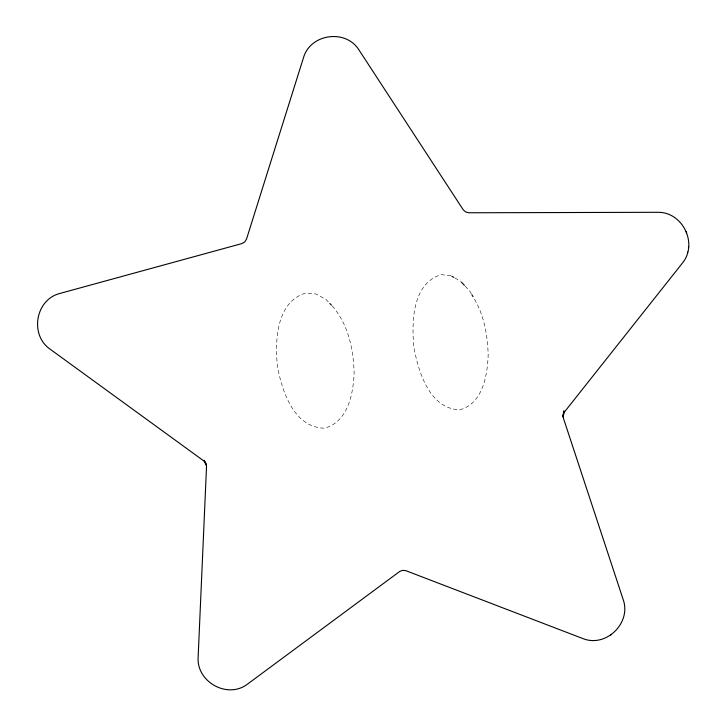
<?xml version="1.0" encoding="UTF-8"?>
<svg xmlns="http://www.w3.org/2000/svg" width="726" height="726" viewBox="0 0 726 726"><rect width="100%" height="100%" fill="white"/><g stroke="black" fill="none" stroke-linecap="round" stroke-linejoin="round"><path stroke-width="0.54" stroke-dasharray="3.63 2.72" d="M450.882 275.689L441.099 274.655C412.059 283.648 411.597 322.262 413.856 347.137C418.448 371.785 429.365 408.774 459.767 409.818C482.817 403.565 487.382 375.46 488.181 354.996C487.627 335.176 484.051 314.721 473.57 297.596M454.785 277.922L460.638 281.261M328.315 301.88L325.983 299.466L315.928 293.976L305.827 293.014C276.334 301.78 274.909 340.512 277.35 365.804C281.86 390.824 293.731 427.714 324.495 428.186C347.89 422.06 353.29 393.909 354.106 373.064C353.562 349.378 348.208 324.105 332.19 305.909M465.166 286.126L469.695 290.99L471.355 293.821"/><path stroke-width="1.09" d="M206.338 464.912L204.097 460.248L205.83 463.424L206.529 466.537L198.125 657.52C196.646 682.013 227.501 699.22 247.33 684.246L399.69 571.471L402.64 570.346L405.78 570.645L583.114 638.662C606.128 647.737 631.375 623.062 623.262 599.803L563.376 418.094L563.204 414.909L563.93 410.862L562.859 416.96L564.447 411.987L682.449 263.048C698.176 243.8 682.758 212.065 658.055 212.301L468.678 212.772L465.629 211.938L463.252 209.823L358.844 49.758C345.685 28.895 310.719 33.695 303.622 57.254L246.468 239.253L244.753 241.921L242.048 243.537L59.514 293.558C35.429 299.911 29.675 334.731 49.785 348.934L203.834 460.946L206.465 465.039M687.468 252.775L687.604 252.013M688.52 247.112L688.62 246.522M610.757 635.032L611.283 634.606M451.853 276.243L453.804 277.359M329.867 303.495L331.419 305.101M461.391 282.069L464.413 285.309M471.909 294.765L473.016 296.653M686.115 231.721L686.669 232.982"/></g></svg>
